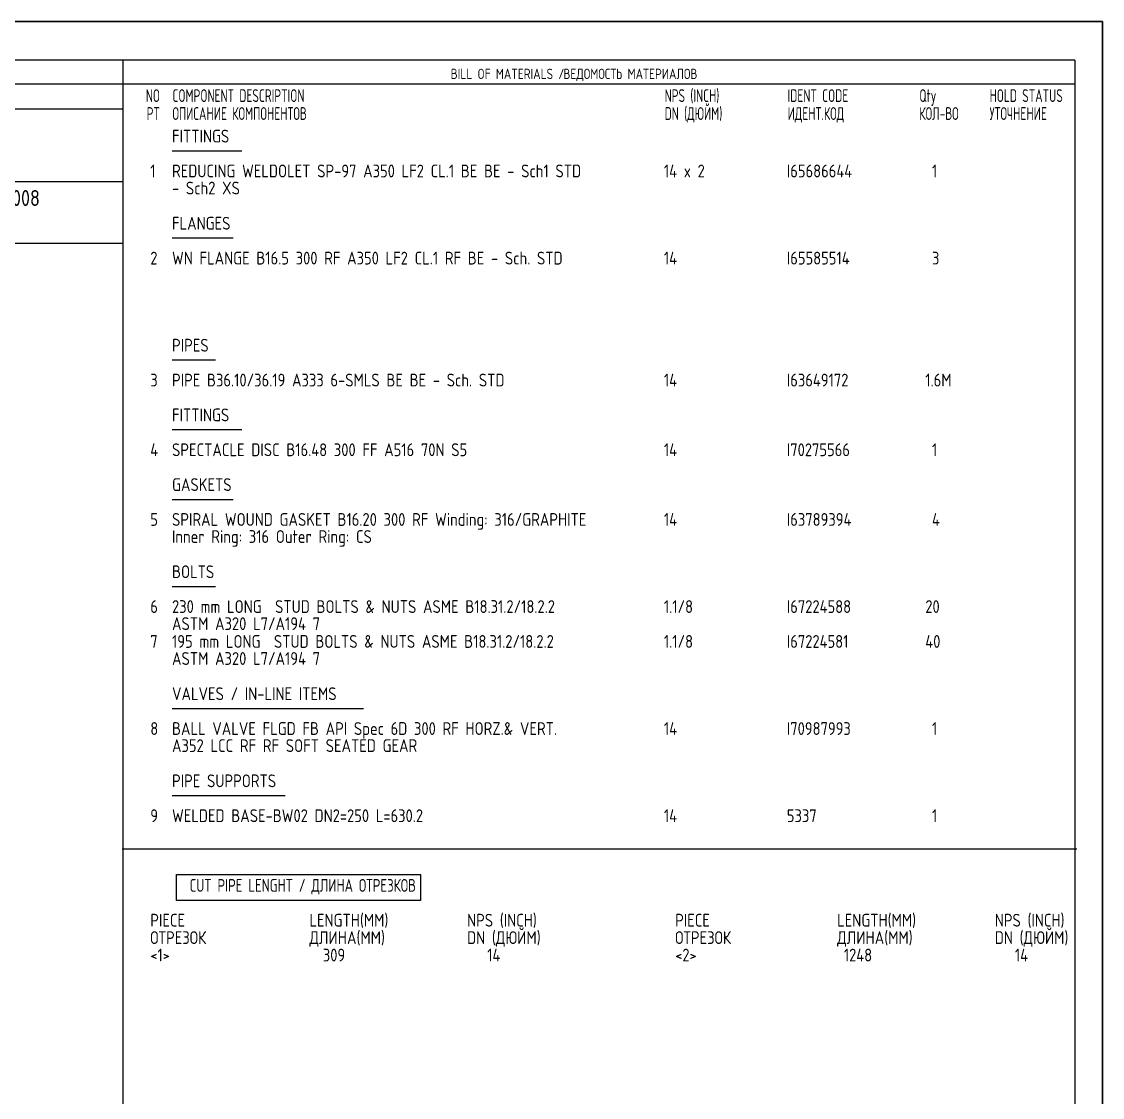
# Model space of a CAD drawing. Extents: x 0 to 594, y 0 to 420.
# Drawn here: x 383.1 to 594, y 210 to 420 of the extents above; entities that cross this region are included whole.
import ezdxf
from ezdxf.enums import TextEntityAlignment as Align

# ---------------------------------------------------------------- set-up
doc = ezdxf.new("R2010")
doc.units = 0
doc.header["$MEASUREMENT"] = 0
doc.linetypes.add('BORDER_2012_SLN$0$8001.Solid', pattern=[0])
for name, color, linetype in [('BORDER_2012_SLN$0$2', 7, 'Continuous'), ('BORDER_2012_SLN$0$GT_1', 7, 'Continuous'), ('GT_1', 7, 'Continuous')]:
    doc.layers.add(name, color=color, linetype=linetype)
for name, color, linetype, lineweight in [('BORDER_2012_SLN$0$BG_Level_1', 7, 'BORDER_2012_SLN$0$8001.Solid', 25), ('BORDER_2012_SLN$0$Level_1', 7, 'BORDER_2012_SLN$0$8001.Solid', 25), ('BORDER_2012_SLN$0$Level_18', 7, 'BORDER_2012_SLN$0$8001.Solid', 25)]:
    doc.layers.add(name, color=color, linetype=linetype, lineweight=lineweight)
doc.styles.add('BORDER_2012_SLN$0$GOST type A', font='GOST type A')
doc.styles.add('BORDER_2012_SLN$0$HTX1', font='GOSTtypeA.ttf')
doc.styles.add('HTX1', font='GOSTtypeA.ttf')

# ---------------------------------------------------------------- blocks, each defined once
blk = doc.blocks.new('BORDER_2012_SLN')
at = {"layer": 'BORDER_2012_SLN$0$2'}
blk.add_line((162.42, 407.85), (588.6, 407.85), dxfattribs=at)
at = {"layer": 'BORDER_2012_SLN$0$Level_1', "color": 7, "lineweight": -3}
for p, q in [((588.6, 412.5), (25.4, 412.5)), ((402.9, 7.5), (402.9, 412.5)), ((588.6, 412.5), (588.6, 7.5)), ((402.75, 402.9), (188.39, 402.9)), ((402.9, 388.7), (162.37, 388.68)), ((402.9, 376.7), (25.4, 376.7))]:
    blk.add_line(p, q, dxfattribs=at)
at = {"layer": 'BORDER_2012_SLN$0$Level_18', "color": 7, "lineweight": -3, "flags": 128}
blk.add_lwpolyline([(0, 0), (0, 420), (594, 420), (594, 0)], close=True, dxfattribs=at)
at = {"layer": 'BORDER_2012_SLN$0$BG_Level_1', "color": 7, "style": 'BORDER_2012_SLN$0$GOST type A'}
for s, p in [('BILL OF MATERIALS / ', (466.8, 408.8)), ('ВЕДОМОСТЬ МАТЕРИАЛОВ', (488.8, 408.8))]:
    blk.add_text(s, height=2, dxfattribs=at).set_placement(p)
at = {"layer": 'BORDER_2012_SLN$0$GT_1', "style": 'BORDER_2012_SLN$0$HTX1', "width": 0.8}
for s, p in [('NO', (410.06, 404.3)), ('PT', (410.06, 400.8))]:
    blk.add_text(s, height=2.5, dxfattribs=at).set_placement(p, align=Align.RIGHT)
for s, p in [('COMPONENT DESCRIPTION', (412.5, 404.3)), ('NPS (INCH)', (508.56, 404.3)), ('IDENT CODE', (532.56, 404.3)), ('Qty', (558.27, 404.3)), ('HOLD STATUS', (571.99, 404.3)), ('ОПИСАНИЕ КОМПОНЕНТОВ', (412.5, 400.8)), ('DN (ДЮЙМ)', (508.56, 400.8)), ('ИДЕНТ.КОД', (532.56, 400.8)), ('КОЛ-ВО', (558.27, 400.8)), ('УТОЧНЕНИЕ', (571.99, 400.8))]:
    blk.add_text(s, height=2.5, dxfattribs=at).set_placement(p)

msp = doc.modelspace()

# ---------------------------------------------------------------- linework, layer by layer
at = {"layer": 'GT_1', "flags": 128}
for points in [[(0, 0), (594, 0), (594, 420), (0, 420), (0, 0)], [(426.014, 394.704), (412.414, 394.704)], [(424.314, 377.697), (412.414, 377.697)], [(420.914, 353.888), (412.414, 353.888)], [(426.014, 340.282), (412.414, 340.282)], [(424.314, 326.677), (412.414, 326.677)], [(420.914, 309.67), (412.414, 309.67)], [(449.814, 285.861), (412.414, 285.861)], [(434.514, 268.854), (412.414, 268.854)], [(402.7, 258.539), (589, 258.539)], [(413.271, 253.493), (460.914, 253.493), (460.914, 248.446), (413.271, 248.446), (413.271, 253.493)]]:
    msp.add_lwpolyline(points, dxfattribs=at)

# ---------------------------------------------------------------- block references
at = {"linetype": 'Continuous'}
msp.add_blockref('BORDER_2012_SLN', (0, 0), dxfattribs=at)

# ---------------------------------------------------------------- texts
at = {"layer": 'GT_1', "style": 'HTX1'}
for s, height, width, p in [('FITTINGS', 2.5, 1.02, (412.414, 396.395)), ('  1', 2.5, 1.02, (405.557, 389.592)), ('REDUCING WELDOLET SP-97 A350 LF2 CL.1 BE BE - Sch1 STD', 2.5, 1.02, (412.414, 389.592)), ('14 x 2', 2.5, 1.02, (508.414, 389.592)), ('I65686644', 2.5, 1.02, (532.414, 389.592)), ('  1', 2.5, 1.02, (558.129, 389.592)), ('- Sch2 XS', 2.5, 1.02, (412.414, 386.259)), ('SLN-2725-4143-25-F-2008', 3.125, 1.02, (345, 384)), ('FLANGES', 2.5, 1.02, (412.414, 379.388)), ('  2', 2.5, 1.02, (405.557, 372.585)), ('WN FLANGE B16.5 300 RF A350 LF2 CL.1 RF BE - Sch. STD', 2.5, 1.02, (412.414, 372.585)), ('14', 2.5, 1.02, (508.414, 372.585)), ('I65585514', 2.5, 1.02, (532.414, 372.585)), ('  3', 2.5, 1.02, (558.129, 372.585)), ('PIPES', 2.5, 1.02, (412.414, 355.578)), ('  3', 2.5, 1.02, (405.557, 348.776)), ('PIPE B36.10/36.19 A333 6-SMLS BE BE - Sch. STD', 2.5, 1.02, (412.414, 348.776)), ('14', 2.5, 1.02, (508.414, 348.776)), ('I63649172', 2.5, 1.02, (532.414, 348.776)), (' 1.6M', 2.5, 1.02, (558.129, 348.776)), ('FITTINGS', 2.5, 1.02, (412.414, 341.973)), ('  4', 2.5, 1.02, (405.557, 335.17)), ('SPECTACLE DISC B16.48 300 FF A516 70N S5', 2.5, 1.02, (412.414, 335.17)), ('14', 2.5, 1.02, (508.414, 335.17)), ('I70275566', 2.5, 1.02, (532.414, 335.17)), ('  1', 2.5, 1.02, (558.129, 335.17)), ('GASKETS', 2.5, 1.02, (412.414, 328.367)), ('  5', 2.5, 1.02, (405.557, 321.565)), ('SPIRAL WOUND GASKET B16.20 300 RF Winding: 316/GRAPHITE', 2.5, 1.02, (412.414, 321.565)), ('14', 2.5, 1.02, (508.414, 321.565)), ('I63789394', 2.5, 1.02, (532.414, 321.565)), ('  4', 2.5, 1.02, (558.129, 321.565)), ('Inner Ring: 316 Outer Ring: CS', 2.5, 1.02, (412.414, 318.231)), ('BOLTS', 2.5, 1.02, (412.414, 311.361)), ('  6', 2.5, 1.02, (405.557, 304.558)), ('230 mm LONG  STUD BOLTS & NUTS ASME B18.31.2/18.2.2', 2.5, 1.02, (412.414, 304.558)), ('1.1/8', 2.5, 1.02, (508.414, 304.558)), ('I67224588', 2.5, 1.02, (532.414, 304.558)), (' 20', 2.5, 1.02, (558.129, 304.558)), ('ASTM A320 L7/A194 7', 2.5, 1.02, (412.414, 301.224)), ('  7', 2.5, 1.02, (405.557, 297.755)), ('195 mm LONG  STUD BOLTS & NUTS ASME B18.31.2/18.2.2', 2.5, 1.02, (412.414, 297.755)), ('1.1/8', 2.5, 1.02, (508.414, 297.755)), ('I67224581', 2.5, 1.02, (532.414, 297.755)), (' 40', 2.5, 1.02, (558.129, 297.755)), ('ASTM A320 L7/A194 7', 2.5, 1.02, (412.414, 294.422)), ('VALVES / IN-LINE ITEMS', 2.5, 1.02, (412.414, 287.551)), ('  8', 2.5, 1.02, (405.557, 280.748)), ('BALL VALVE FLGD FB API Spec 6D 300 RF HORZ.& VERT.', 2.5, 1.02, (412.414, 280.748)), ('14', 2.5, 1.02, (508.414, 280.748)), ('I70987993', 2.5, 1.02, (532.414, 280.748)), ('  1', 2.5, 1.02, (558.129, 280.748)), ('A352 LCC RF RF SOFT SEATED GEAR', 2.5, 1.02, (412.414, 277.415)), ('PIPE SUPPORTS', 2.5, 1.02, (412.414, 270.544)), ('  9', 2.5, 1.02, (405.557, 263.741)), ('WELDED BASE-BW02 DN2=250 L=630.2', 2.5, 1.02, (412.414, 263.741)), ('14', 2.5, 1.02, (508.414, 263.741)), ('5337', 2.5, 1.02, (532.414, 263.741)), ('  1', 2.5, 1.02, (558.129, 263.741)), ('CUT PIPE LENGHT / ДЛИНА ОТРЕЗКОВ', 2.5, 0.9, (415.843, 250.136)), ('  PIECE', 2.5, 1.02, (405.557, 243.333)), ('    LENGTH(MM)', 2.5, 1.02, (434, 243.333)), ('NPS (INCH)', 2.5, 1.02, (470, 243.333)), ('  PIECE', 2.5, 1.02, (508, 243.333)), ('    LENGTH(MM)', 2.5, 1.02, (537, 243.333)), ('NPS (INCH)', 2.5, 1.02, (573, 243.333)), ('    ДЛИНА(MM)', 2.5, 1.02, (434, 239.932)), ('DN (ДЮЙМ)', 2.5, 1.02, (470, 239.932)), ('    ДЛИНА(MM)', 2.5, 1.02, (537, 239.932)), ('DN (ДЮЙМ)', 2.5, 1.02, (573, 239.932)), ('  ОТРЕЗОК', 2.5, 1.02, (405.557, 239.932)), ('  ОТРЕЗОК', 2.5, 1.02, (508, 239.932)), ('  <1>', 2.5, 1.02, (405.557, 236.531)), ('      309', 2.5, 1.02, (434, 236.531)), ('   14', 2.5, 1.02, (470, 236.531)), ('  <2>', 2.5, 1.02, (508, 236.531)), ('     1248', 2.5, 1.02, (537, 236.531)), ('   14', 2.5, 1.02, (573, 236.531))]:
    msp.add_text(s, height=height, dxfattribs=dict(at, width=width)).set_placement(p)

doc.saveas('drawing.dxf')
